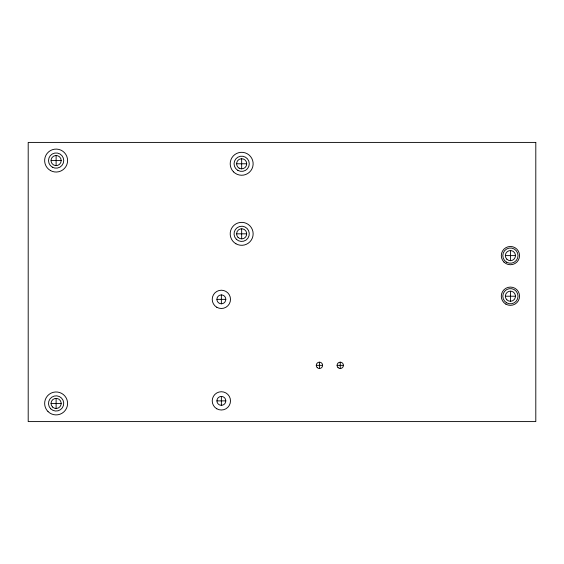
<?xml version="1.0" encoding="UTF-8"?>
<svg xmlns="http://www.w3.org/2000/svg" width="564" height="564" viewBox="0 0 564 564"><rect width="100%" height="100%" fill="white"/><g stroke="black" fill="none" stroke-linecap="round" stroke-linejoin="round"><path stroke-width="0.85" d="M51.042 160.564L61.194 160.564A5.076 5.076 0 0 0 53.58 156.172A5.076 5.076 0 0 0 53.58 164.963A5.076 5.076 0 0 0 61.194 160.564M236.76 163.779L246.567 163.779M236.591 233.827L246.567 233.827M505.344 255.612L515.496 255.612M505.344 296.22L515.496 296.22M216.921 299.357L225.804 299.357A4.441 4.441 0 0 0 221.363 294.916A4.441 4.441 0 0 0 216.921 299.357A4.441 4.441 0 0 0 221.363 303.799A4.441 4.441 0 0 0 225.804 299.357M316.27 365.345L322.615 365.345M337.082 365.345L343.427 365.345M216.921 400.877L225.804 400.877A4.441 4.441 0 0 1 221.363 405.319A4.441 4.441 0 0 1 216.921 400.877A4.441 4.441 0 0 1 221.363 396.436A4.441 4.441 0 0 1 225.804 400.877M51.042 403.436L61.194 403.436M510.42 250.536L510.42 260.688M510.42 291.144L510.42 301.296M340.254 362.173L340.254 368.518M319.443 362.173L319.443 368.518M241.667 158.879L241.667 168.855M241.667 228.928L241.667 238.734M221.363 294.916L221.363 303.799M221.363 396.436L221.363 405.319M56.118 155.488L56.118 165.64M56.118 398.36L56.118 408.512M535.8 142.41L28.2 142.41L28.2 421.59L535.8 421.59L535.8 142.41M239.129 168.178A5.076 5.076 0 0 0 246.743 163.779A5.076 5.076 0 0 0 239.129 159.386A5.076 5.076 0 0 0 239.129 168.178M238.078 237.416A5.076 5.076 0 0 0 246.567 235.146A5.076 5.076 0 0 0 240.356 228.928A5.076 5.076 0 0 0 238.078 237.416M233.552 171.893A11.477 11.477 0 0 0 252.75 166.747A11.477 11.477 0 0 0 238.699 152.696A11.477 11.477 0 0 0 233.552 171.893M237.86 170.377A7.614 7.614 0 0 0 249.281 163.779A7.614 7.614 0 0 0 237.86 157.187A7.614 7.614 0 0 0 237.86 170.377M48.003 411.551A11.477 11.477 0 0 0 67.201 406.404A11.477 11.477 0 0 0 53.15 392.354A11.477 11.477 0 0 0 48.003 411.551M235.928 243.768A11.477 11.477 0 0 0 253.144 233.827A11.477 11.477 0 0 0 235.928 223.894A11.477 11.477 0 0 0 235.928 243.768M50.379 170.504A11.477 11.477 0 0 0 67.595 160.564A11.477 11.477 0 0 0 50.379 150.623A11.477 11.477 0 0 0 50.379 170.504M506.613 302.812A7.614 7.614 0 0 0 518.034 296.22A7.614 7.614 0 0 0 506.613 289.621A7.614 7.614 0 0 0 506.613 302.812M506.613 262.204A7.614 7.614 0 0 0 518.034 255.612A7.614 7.614 0 0 0 506.613 249.013A7.614 7.614 0 0 0 506.613 262.204M236.281 239.214A7.614 7.614 0 0 0 249.02 235.801A7.614 7.614 0 0 0 239.693 226.474A7.614 7.614 0 0 0 236.281 239.214M52.53 407.025A5.076 5.076 0 0 0 61.018 404.748A5.076 5.076 0 0 0 54.807 398.529A5.076 5.076 0 0 0 52.53 407.025M52.311 167.155A7.614 7.614 0 0 0 63.732 160.564A7.614 7.614 0 0 0 52.311 153.972A7.614 7.614 0 0 0 52.311 167.155M503.962 262.07A9.137 9.137 0 0 0 519.247 257.974A9.137 9.137 0 0 0 508.058 246.785A9.137 9.137 0 0 0 503.962 262.07M506.832 259.2A5.076 5.076 0 0 0 515.32 256.923A5.076 5.076 0 0 0 509.109 250.705A5.076 5.076 0 0 0 506.832 259.2M506.832 299.808A5.076 5.076 0 0 0 515.32 297.531A5.076 5.076 0 0 0 509.109 291.313A5.076 5.076 0 0 0 506.832 299.808M505.852 304.13A9.137 9.137 0 0 0 519.557 296.22A9.137 9.137 0 0 0 505.852 288.303A9.137 9.137 0 0 0 505.852 304.13M216.795 408.787A9.137 9.137 0 0 0 230.5 400.877A9.137 9.137 0 0 0 216.795 392.96A9.137 9.137 0 0 0 216.795 408.787M216.795 307.267A9.137 9.137 0 0 0 230.5 299.357A9.137 9.137 0 0 0 216.795 291.44A9.137 9.137 0 0 0 216.795 307.267M338.012 367.587A3.172 3.172 0 0 0 343.321 366.163A3.172 3.172 0 0 0 339.436 362.278A3.172 3.172 0 0 0 338.012 367.587M50.732 408.822A7.614 7.614 0 0 0 63.471 405.403A7.614 7.614 0 0 0 54.144 396.083A7.614 7.614 0 0 0 50.732 408.822M317.201 367.587A3.172 3.172 0 0 0 322.509 366.163A3.172 3.172 0 0 0 318.625 362.278A3.172 3.172 0 0 0 317.201 367.587"/></g></svg>
